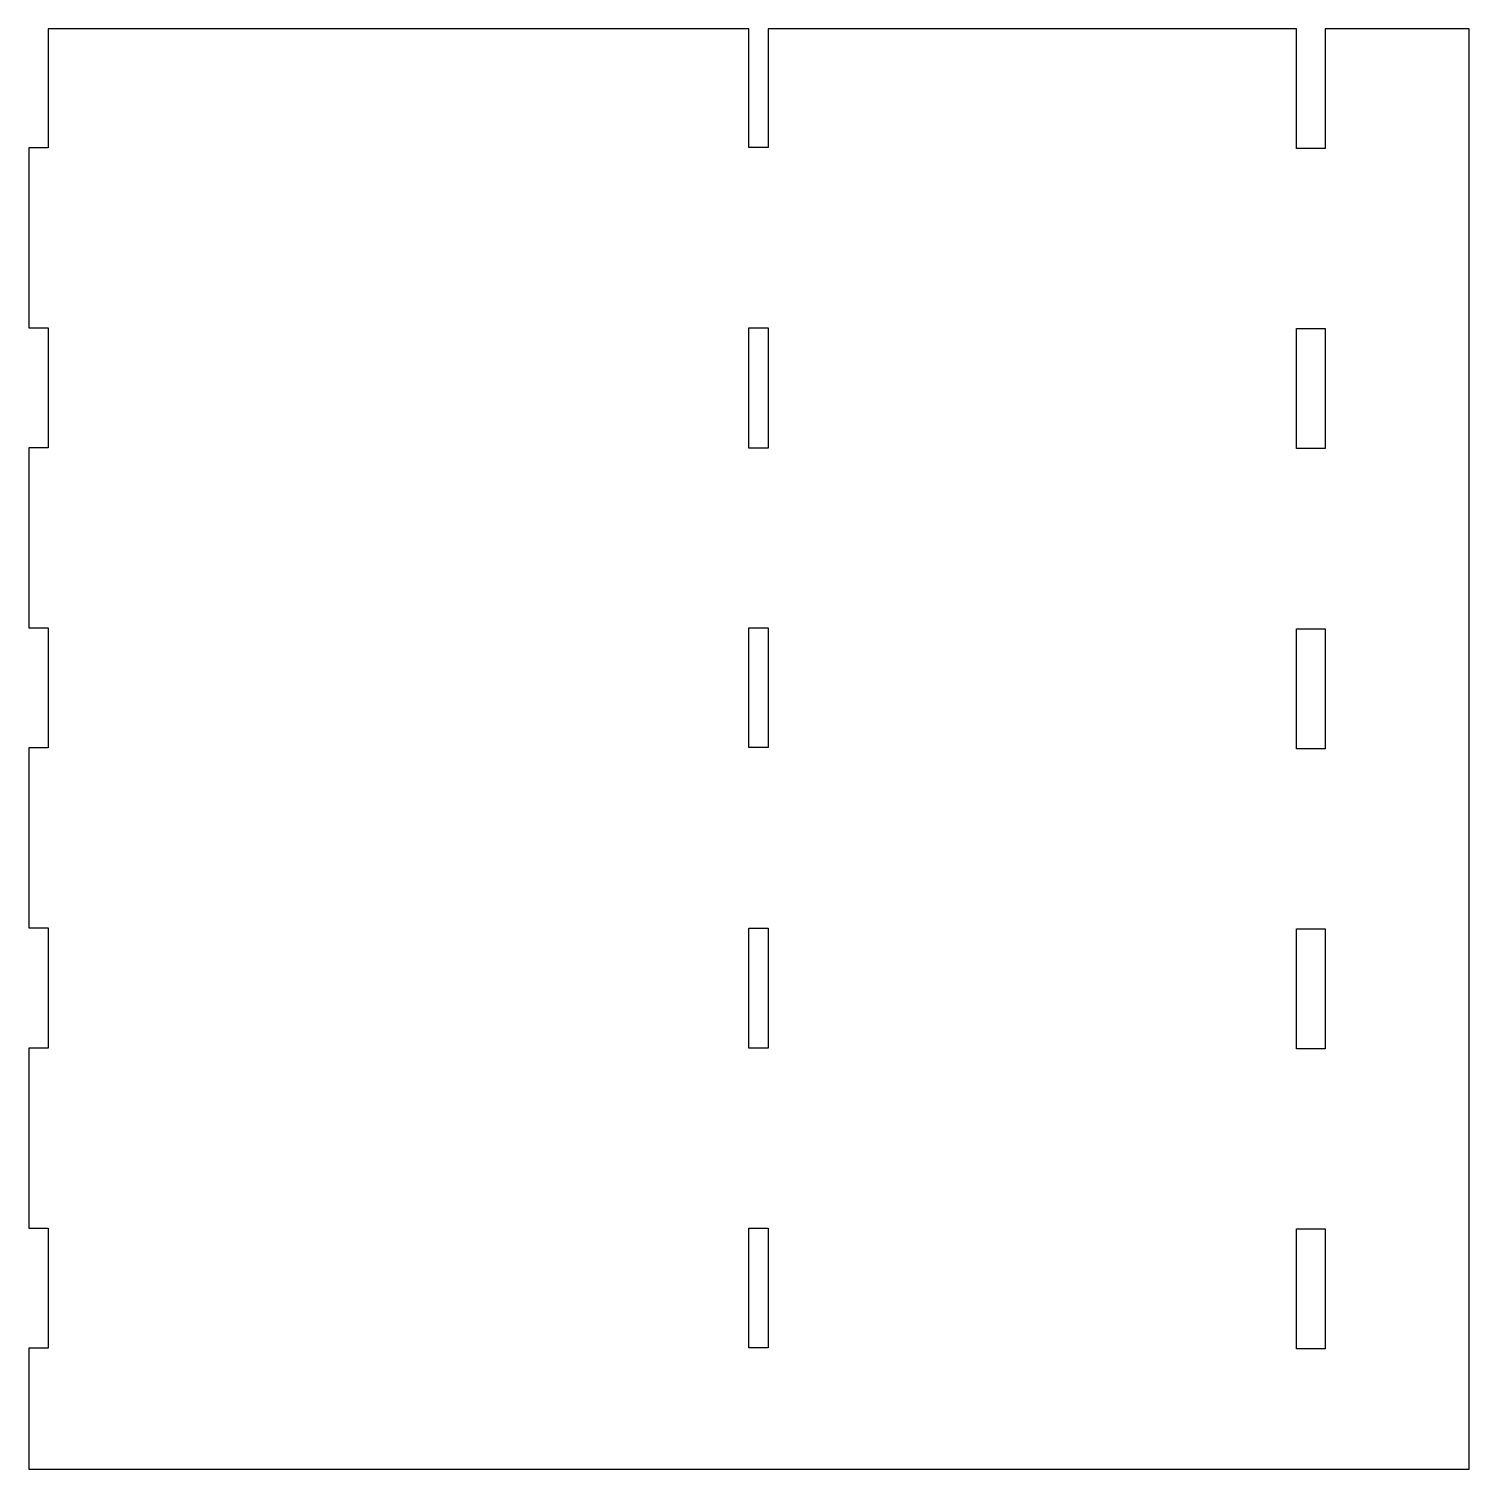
# Model space of a CAD drawing. Header units: millimetres. Extents: x -300 to 0, y 0 to 300.
import ezdxf

# ---------------------------------------------------------------- set-up
doc = ezdxf.new("R2010")
doc.units = ezdxf.units.MM
doc.layers.get('0').update_dxf_attribs({"linetype": 'CONTINUOUS'})

msp = doc.modelspace()

# ---------------------------------------------------------------- linework, layer by layer
for points in [[(-300, 275.22), (-300, 237.72), (-296, 237.72), (-296, 212.72), (-300, 212.72), (-300, 175.22), (-296, 175.22), (-296, 150.22), (-300, 150.22), (-300, 112.72), (-296, 112.72), (-296, 87.72), (-300, 87.72), (-300, 50.22), (-296, 50.22), (-296, 25.22), (-300, 25.22), (-300, 0), (0, 0), (0, 300), (-30, 300), (-30, 275.06), (-36, 275.06), (-36, 300), (-146, 300), (-146, 275.29), (-150, 275.29), (-150, 300), (-296, 300), (-296, 275.22)], [(-150, 237.75), (-146, 237.75), (-146, 212.63), (-150, 212.63)], [(-36, 237.56), (-30, 237.56), (-30, 212.56), (-36, 212.56)], [(-150, 175.21), (-146, 175.21), (-146, 150.3), (-150, 150.3)], [(-36, 175.06), (-30, 175.06), (-30, 150.06), (-36, 150.06)], [(-150, 112.65), (-146, 112.65), (-146, 87.7), (-150, 87.7)], [(-36, 112.56), (-30, 112.56), (-30, 87.56), (-36, 87.56)], [(-150, 50.18), (-146, 50.18), (-146, 25.28), (-150, 25.28)], [(-30, 25.06), (-36, 25.06), (-36, 50.06), (-30, 50.06)]]:
    msp.add_lwpolyline(points, close=True)

doc.saveas('drawing.dxf')
